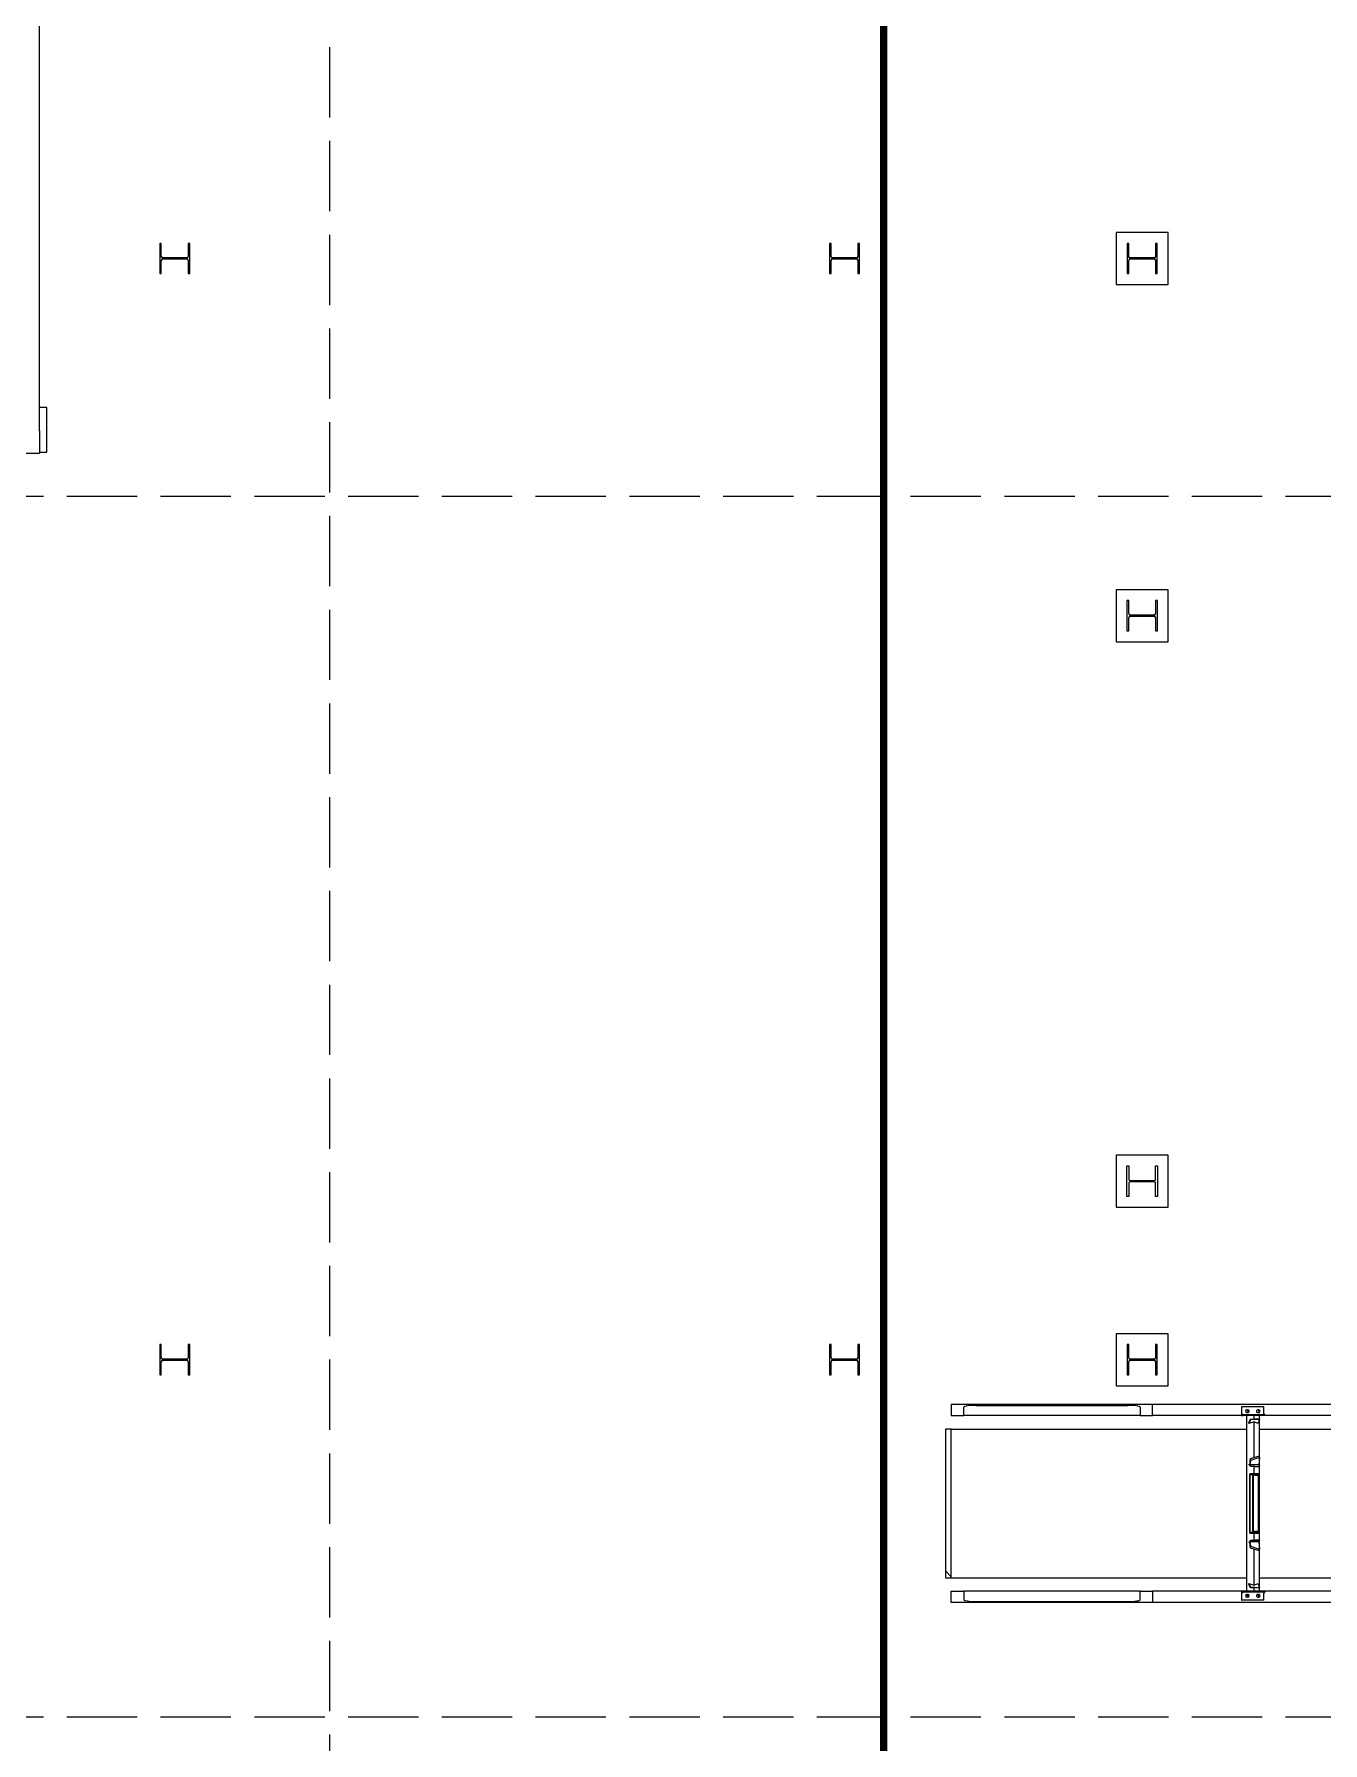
# Model space of a CAD drawing. Header units: millimetres. Extents: x 91119 to 792617, y 23924 to 150567.
# Drawn here: x 671117 to 679775, y 76863 to 88344 of the extents above; entities that cross this region are included whole.
import ezdxf

# ---------------------------------------------------------------- set-up
doc = ezdxf.new("R2010")
doc.units = ezdxf.units.MM
doc.header["$LTSCALE"] = 100
doc.linetypes.add('121217 IES and EMR$0$XKITLINE03', pattern=[6.299213, 4.724409, -1.574803])
doc.linetypes.add('DASHED', pattern=[19.05, 12.7, -6.35])
for name, color, linetype in [('121217 IES and EMR$0$grid', 8, 'Continuous'), ('121217 IES and EMR$0$Xref', 8, 'Continuous'), ('FA', 1, 'Continuous')]:
    doc.layers.add(name, color=color, linetype=linetype)

msp = doc.modelspace()

# ---------------------------------------------------------------- linework, layer by layer
at = {"layer": '121217 IES and EMR$0$grid', "linetype": '121217 IES and EMR$0$XKITLINE03'}
for p, q in [((673102, 144949), (673102, 30568)), ((768187, 85236), (614302, 85236)), ((768187, 77036), (614302, 77036))]:
    msp.add_line(p, q, dxfattribs=at)
at = {"layer": '121217 IES and EMR$0$Xref', "linetype": 'Continuous', "lineweight": 20}
for p, q in [((671152, 85678), (671152, 104609)), ((671960, 86938), (671960, 86735)), ((671971, 86938), (671960, 86938)), ((671971, 86850), (671971, 86938)), ((672152, 86938), (672152, 86850)), ((672163, 86938), (672152, 86938)), ((672163, 86735), (672163, 86938)), ((676460, 86938), (676460, 86735)), ((676471, 86938), (676460, 86938)), ((676471, 86850), (676471, 86938)), ((676652, 86938), (676652, 86850)), ((676663, 86938), (676652, 86938)), ((676663, 86735), (676663, 86938)), ((678386, 87011), (678386, 86661)), ((678736, 87011), (678386, 87011)), ((678460, 86938), (678460, 86735)), ((678471, 86938), (678460, 86938)), ((678471, 86850), (678471, 86938)), ((678652, 86938), (678652, 86850)), ((678663, 86938), (678652, 86938)), ((678663, 86735), (678663, 86938)), ((678736, 86661), (678736, 87011)), ((671971, 86735), (671971, 86823)), ((672142, 86840), (671981, 86840)), ((671981, 86833), (672142, 86833)), ((672152, 86823), (672152, 86735)), ((676471, 86735), (676471, 86823)), ((676642, 86840), (676481, 86840)), ((676481, 86833), (676642, 86833)), ((676652, 86823), (676652, 86735)), ((678471, 86735), (678471, 86823)), ((678642, 86840), (678481, 86840)), ((678481, 86833), (678642, 86833)), ((678652, 86823), (678652, 86735)), ((671960, 86735), (671971, 86735)), ((672152, 86735), (672163, 86735)), ((676460, 86735), (676471, 86735)), ((676652, 86735), (676663, 86735)), ((678460, 86735), (678471, 86735)), ((678652, 86735), (678663, 86735)), ((678386, 86661), (678736, 86661)), ((671202, 85836), (671152, 85836)), ((671202, 85536), (671202, 85836)), ((671152, 85678), (671152, 85528)), ((671152, 85536), (671202, 85536)), ((670352, 85528), (671152, 85528)), ((678386, 84611), (678386, 84261)), ((678736, 84611), (678386, 84611)), ((678471, 84539), (678458, 84539)), ((678458, 84539), (678458, 84334)), ((678471, 84451), (678471, 84539)), ((678665, 84539), (678652, 84539)), ((678652, 84539), (678652, 84451)), ((678665, 84334), (678665, 84539)), ((678736, 84261), (678736, 84611)), ((678471, 84334), (678471, 84422)), ((678642, 84440), (678481, 84440)), ((678481, 84432), (678642, 84432)), ((678652, 84422), (678652, 84334)), ((678458, 84334), (678471, 84334)), ((678652, 84334), (678665, 84334)), ((678386, 84261), (678736, 84261)), ((678386, 80811), (678386, 80461)), ((678736, 80811), (678386, 80811)), ((678458, 80534), (678458, 80739)), ((678458, 80739), (678471, 80739)), ((678471, 80739), (678471, 80651)), ((678652, 80651), (678652, 80739)), ((678652, 80739), (678665, 80739)), ((678665, 80739), (678665, 80534)), ((678736, 80461), (678736, 80811)), ((678471, 80622), (678471, 80534)), ((678481, 80640), (678642, 80640)), ((678642, 80632), (678481, 80632)), ((678652, 80534), (678652, 80622)), ((678471, 80534), (678458, 80534)), ((678665, 80534), (678652, 80534)), ((678386, 80461), (678736, 80461)), ((678386, 79611), (678386, 79261)), ((678736, 79611), (678386, 79611)), ((678736, 79261), (678736, 79611)), ((671960, 79538), (671960, 79335)), ((671971, 79538), (671960, 79538)), ((671971, 79450), (671971, 79538)), ((672152, 79538), (672152, 79450)), ((672163, 79538), (672152, 79538)), ((672163, 79335), (672163, 79538)), ((676460, 79538), (676460, 79335)), ((676471, 79538), (676460, 79538)), ((676471, 79450), (676471, 79538)), ((676652, 79538), (676652, 79450)), ((676663, 79538), (676652, 79538)), ((676663, 79335), (676663, 79538)), ((678460, 79538), (678460, 79335)), ((678471, 79538), (678460, 79538)), ((678471, 79450), (678471, 79538)), ((678652, 79538), (678652, 79450)), ((678663, 79538), (678652, 79538)), ((678663, 79335), (678663, 79538)), ((671960, 79335), (671971, 79335)), ((671971, 79335), (671971, 79423)), ((672142, 79440), (671981, 79440)), ((671981, 79433), (672142, 79433)), ((672152, 79423), (672152, 79335)), ((672152, 79335), (672163, 79335)), ((676460, 79335), (676471, 79335)), ((676471, 79335), (676471, 79423)), ((676642, 79440), (676481, 79440)), ((676481, 79433), (676642, 79433)), ((676652, 79423), (676652, 79335)), ((676652, 79335), (676663, 79335)), ((678460, 79335), (678471, 79335)), ((678471, 79335), (678471, 79423)), ((678642, 79440), (678481, 79440)), ((678481, 79433), (678642, 79433)), ((678652, 79423), (678652, 79335)), ((678652, 79335), (678663, 79335)), ((678386, 79261), (678736, 79261)), ((678632, 79136), (677279, 79136)), ((677279, 79136), (677279, 79061)), ((677364, 79061), (677364, 79118)), ((677445, 79130), (678466, 79130)), ((678548, 79118), (678548, 79061)), ((678632, 79061), (678632, 79136)), ((687710, 79136), (678632, 79136)), ((679230, 79121), (679230, 79061)), ((679231, 79121), (679230, 79121)), ((679379, 79121), (679231, 79121)), ((679231, 79075), (679231, 79121)), ((679379, 79075), (679379, 79121)), ((677279, 79061), (677364, 79061)), ((678548, 79061), (677364, 79061)), ((678548, 79061), (678632, 79061)), ((679230, 79061), (678632, 79061)), ((679230, 79061), (679239, 79061)), ((679239, 79067), (679232, 79067)), ((679387, 79067), (679239, 79067)), ((679239, 79061), (679239, 79067)), ((679309, 79061), (679239, 79061)), ((679264, 79100), (679271, 79100)), ((679271, 79082), (679264, 79082)), ((679265, 77881), (679265, 79061)), ((679268, 79092), (679267, 79092)), ((679267, 79091), (679268, 79091)), ((679279, 79014), (679289, 79038)), ((679289, 79032), (679279, 79009)), ((679313, 79020), (679279, 79009)), ((679279, 79009), (679279, 79014)), ((679289, 79038), (679349, 79041)), ((679289, 79032), (679289, 79038)), ((679349, 79036), (679289, 79032)), ((679313, 79061), (679309, 79061)), ((679313, 79039), (679313, 79061)), ((679317, 79061), (679313, 79061)), ((679313, 78780), (679313, 79020)), ((679339, 79009), (679313, 79020)), ((679387, 79061), (679317, 79061)), ((679345, 79100), (679338, 79100)), ((679338, 79082), (679345, 79082)), ((679349, 79036), (679339, 79009)), ((679342, 79092), (679341, 79092)), ((679341, 79091), (679342, 79091)), ((679349, 79041), (679349, 79061)), ((679349, 79036), (679349, 79041)), ((679349, 78791), (679349, 79035)), ((679387, 79061), (679387, 79067)), ((680416, 79061), (679387, 79061)), ((677279, 78971), (677239, 78971)), ((677239, 78971), (677239, 77971)), ((677279, 78971), (679265, 78971)), ((677279, 77971), (677279, 78971)), ((679349, 78971), (680452, 78971)), ((679286, 78728), (679289, 78772)), ((679289, 78772), (679349, 78791)), ((679349, 78779), (679289, 78760)), ((679289, 78760), (679289, 78772)), ((679349, 78779), (679346, 78731)), ((679349, 78779), (679349, 78791)), ((679349, 78721), (679349, 78777)), ((679280, 78729), (679280, 78734)), ((679280, 78734), (679285, 78734)), ((679285, 78729), (679280, 78729)), ((679284, 78671), (679284, 78271)), ((679289, 78671), (679284, 78671)), ((679284, 78666), (679289, 78666)), ((679284, 78276), (679284, 78666)), ((679286, 78734), (679285, 78734)), ((679285, 78734), (679285, 78729)), ((679286, 78729), (679285, 78729)), ((679289, 78760), (679286, 78731)), ((679346, 78731), (679286, 78731)), ((679286, 78731), (679289, 78724)), ((679289, 78719), (679286, 78728)), ((679289, 78719), (679289, 78724)), ((679289, 78724), (679349, 78720)), ((679349, 78715), (679289, 78719)), ((679349, 78671), (679289, 78671)), ((679289, 78666), (679289, 78671)), ((679289, 78666), (679349, 78666)), ((679306, 78284), (679306, 78658)), ((679310, 78284), (679310, 78658)), ((679313, 78671), (679313, 78717)), ((679316, 78661), (679336, 78661)), ((679316, 78660), (679336, 78660)), ((679341, 78658), (679341, 78284)), ((679344, 78660), (679344, 78666)), ((679346, 78731), (679349, 78720)), ((679346, 78658), (679346, 78284)), ((679349, 78715), (679349, 78720)), ((679349, 78671), (679349, 78715)), ((679349, 78666), (679349, 78671)), ((679349, 78276), (679349, 78666)), ((679280, 78214), (679285, 78214)), ((679280, 78209), (679280, 78214)), ((679285, 78209), (679280, 78209)), ((679289, 78276), (679284, 78276)), ((679284, 78271), (679289, 78271)), ((679286, 78214), (679285, 78214)), ((679285, 78214), (679285, 78209)), ((679286, 78209), (679285, 78209)), ((679286, 78214), (679289, 78224)), ((679289, 78218), (679286, 78212)), ((679289, 78171), (679286, 78214)), ((679346, 78212), (679286, 78212)), ((679286, 78212), (679289, 78183)), ((679349, 78276), (679289, 78276)), ((679289, 78271), (679289, 78276)), ((679289, 78271), (679349, 78271)), ((679289, 78224), (679349, 78228)), ((679289, 78218), (679289, 78224)), ((679349, 78223), (679289, 78218)), ((679313, 78226), (679313, 78271)), ((679336, 78283), (679316, 78283)), ((679336, 78281), (679316, 78281)), ((679344, 78276), (679344, 78282)), ((679349, 78223), (679346, 78212)), ((679346, 78212), (679349, 78163)), ((679349, 78271), (679349, 78276)), ((679349, 78228), (679349, 78271)), ((679349, 78223), (679349, 78228)), ((679349, 78166), (679349, 78222)), ((679289, 78183), (679349, 78163)), ((679289, 78171), (679289, 78183)), ((679349, 78152), (679289, 78171)), ((679313, 77923), (679313, 78163)), ((679349, 78152), (679349, 78163)), ((679349, 77907), (679349, 78152)), ((677239, 77971), (677279, 77971)), ((677279, 77971), (679265, 77971)), ((679349, 77971), (680452, 77971)), ((677279, 77806), (677279, 77881)), ((677279, 77881), (677364, 77881)), ((678548, 77881), (677364, 77881)), ((677364, 77881), (677364, 77824)), ((678548, 77824), (678548, 77881)), ((678548, 77881), (678632, 77881)), ((679230, 77881), (678632, 77881)), ((678632, 77881), (678632, 77806)), ((679230, 77881), (679230, 77821)), ((679239, 77881), (679230, 77881)), ((679231, 77821), (679231, 77867)), ((679232, 77875), (679239, 77875)), ((679309, 77881), (679239, 77881)), ((679239, 77875), (679239, 77881)), ((679387, 77875), (679239, 77875)), ((679264, 77860), (679271, 77860)), ((679271, 77842), (679264, 77842)), ((679268, 77852), (679267, 77852)), ((679267, 77851), (679268, 77851)), ((679279, 77929), (679279, 77934)), ((679279, 77934), (679313, 77923)), ((679279, 77934), (679289, 77910)), ((679289, 77905), (679279, 77929)), ((679289, 77910), (679349, 77907)), ((679289, 77905), (679289, 77910)), ((679349, 77902), (679289, 77905)), ((679309, 77881), (679313, 77881)), ((679313, 77923), (679339, 77934)), ((679313, 77881), (679313, 77904)), ((679313, 77881), (679317, 77881)), ((679387, 77881), (679317, 77881)), ((679345, 77860), (679338, 77860)), ((679338, 77842), (679345, 77842)), ((679339, 77934), (679349, 77907)), ((679342, 77852), (679341, 77852)), ((679341, 77851), (679342, 77851)), ((679349, 77902), (679349, 77907)), ((679349, 77881), (679349, 77902)), ((679379, 77821), (679379, 77867)), ((680416, 77881), (679387, 77881)), ((679387, 77875), (679387, 77881)), ((678632, 77806), (677279, 77806)), ((677445, 77812), (678466, 77812)), ((687710, 77806), (678632, 77806)), ((679230, 77821), (679231, 77821)), ((679379, 77821), (679231, 77821))]:
    msp.add_line(p, q, dxfattribs=at)
at = {"layer": '121217 IES and EMR$0$Xref', "linetype": 'Continuous', "lineweight": 0}
for p, q in [((678471, 86849), (678460, 86838)), ((676663, 79385), (676652, 79374)), ((677829, 79136), (677823, 79130)), ((677239, 78019), (677279, 77979)), ((677919, 77812), (677913, 77806))]:
    msp.add_line(p, q, dxfattribs=at)
at = {"layer": '121217 IES and EMR$0$Xref', "linetype": 'Continuous', "lineweight": 20}
for centre, start, end in [((671981, 86850), 180, 270), ((671981, 86823), 90, 180), ((672142, 86850), 270, 0), ((672142, 86823), 0, 90), ((676481, 86850), 180, 270), ((676481, 86823), 90, 180), ((676642, 86850), 270, 0), ((676642, 86823), 0, 90), ((678481, 86850), 180, 270), ((678481, 86823), 90, 180), ((678642, 86850), 270, 0), ((678642, 86823), 0, 90), ((678481, 84451), 180, 270), ((678481, 84422), 90, 180), ((678642, 84451), 270, 0), ((678642, 84422), 0, 90), ((678481, 80651), 180, 270), ((678481, 80622), 90, 180), ((678642, 80651), 270, 0), ((678642, 80622), 0, 90), ((671981, 79450), 180, 270), ((672142, 79450), 270, 0), ((676481, 79450), 180, 270), ((676642, 79450), 270, 0), ((678481, 79450), 180, 270), ((678642, 79450), 270, 0), ((671981, 79423), 90, 180), ((672142, 79423), 0, 90), ((676481, 79423), 90, 180), ((676642, 79423), 0, 90), ((678481, 79423), 90, 180), ((678642, 79423), 0, 90)]:
    msp.add_arc(centre, 10.2, start, end, dxfattribs=at)
for centre, major_axis, ratio, start_param, end_param in [((677445, 79118), (-81.2, 0), 0.147809, 4.712389, 6.283185), ((678466, 79118), (-81.2, 0), 0.147809, 3.141593, 4.712389), ((679232, 79075), (0, -8), 0.147809, 4.712389, 6.283185), ((679264, 79091), (0, -9), 0.989016, 3.141593, 6.283185), ((679267, 79091), (0, -0.5), 0.989016, 3.141593, 6.283185), ((679270, 79091), (0, -9), 0.989016, 0, 3.141593), ((679271, 79091), (0, 9), 0.989016, 3.141593, 6.283185), ((679338, 79091), (0, 9), 0.989016, 0, 3.141593), ((679341, 79091), (0, -0.5), 0.989016, 3.141593, 6.283185), ((679344, 79091), (0, 9), 0.989016, 3.141593, 6.283185), ((679345, 79091), (0, -9), 0.989016, 0, 3.141593), ((679380, 79075), (0, -8), 0.147809, 4.712389, 6.283185), ((679232, 77867), (0, -8), 0.147809, 3.141593, 4.712389), ((679264, 77851), (0, -9), 0.989016, 3.141593, 6.283185), ((679267, 77851), (0, -0.5), 0.989016, 3.141593, 6.283185), ((679270, 77851), (0, -9), 0.989016, 0, 3.141593), ((679271, 77851), (0, 9), 0.989016, 3.141593, 6.283185), ((679338, 77851), (0, 9), 0.989016, 0, 3.141593), ((679341, 77851), (0, -0.5), 0.989016, 3.141593, 6.283185), ((679344, 77851), (0, 9), 0.989016, 3.141593, 6.283185), ((679345, 77851), (0, -9), 0.989016, 0, 3.141593), ((679380, 77867), (0, -8), 0.147809, 3.141593, 4.712389), ((677445, 77824), (-81.2, 0), 0.147809, 0, 1.570796), ((678466, 77824), (-81.2, 0), 0.147809, 1.570796, 3.141593)]:
    msp.add_ellipse(centre, major_axis=major_axis, ratio=ratio, start_param=start_param, end_param=end_param, dxfattribs=at)
for centre in [(679268, 79091), (679342, 79091), (679268, 77851), (679342, 77851)]:
    msp.add_ellipse(centre, major_axis=(0, -0.5), ratio=0.989016, dxfattribs=at)
for points, knots in [([(679316, 78661), (679315, 78661), (679314, 78661), (679312, 78661), (679311, 78661), (679310, 78661), (679310, 78661), (679309, 78661), (679308, 78660), (679308, 78660), (679307, 78660), (679307, 78660), (679307, 78660), (679307, 78659), (679306, 78659), (679306, 78659), (679306, 78659), (679306, 78659), (679306, 78659), (679306, 78658)], [0, 0, 0, 0, 0.25, 0.25, 0.5, 0.5, 0.625, 0.625, 0.75, 0.75, 0.8125, 0.8125, 0.875, 0.875, 0.90625, 0.90625, 0.9375, 0.9375, 1, 1, 1, 1]), ([(679316, 78660), (679316, 78660), (679315, 78660), (679314, 78660), (679313, 78660), (679313, 78660), (679312, 78660), (679312, 78659), (679312, 78659), (679311, 78659), (679311, 78659), (679311, 78659), (679310, 78659), (679310, 78659), (679310, 78659), (679310, 78659), (679310, 78658), (679310, 78658)], [0, 0, 0, 0, 0.25, 0.25, 0.5, 0.5, 0.625, 0.625, 0.75, 0.75, 0.875, 0.875, 0.9375, 0.9375, 0.96875, 0.96875, 1, 1, 1, 1]), ([(679346, 78658), (679346, 78659), (679346, 78659), (679345, 78659), (679345, 78659), (679345, 78659), (679345, 78659), (679345, 78660), (679345, 78660), (679344, 78660), (679344, 78660), (679343, 78660), (679343, 78661), (679342, 78661), (679342, 78661), (679340, 78661), (679339, 78661), (679338, 78661), (679337, 78661), (679336, 78661)], [0, 0, 0, 0, 0.0625, 0.0625, 0.09375, 0.09375, 0.125, 0.125, 0.1875, 0.1875, 0.25, 0.25, 0.375, 0.375, 0.5, 0.5, 0.75, 0.75, 1, 1, 1, 1]), ([(679341, 78658), (679341, 78658), (679341, 78659), (679341, 78659), (679341, 78659), (679341, 78659), (679341, 78659), (679341, 78659), (679341, 78659), (679340, 78659), (679340, 78659), (679339, 78660), (679339, 78660), (679338, 78660), (679338, 78660), (679337, 78660), (679336, 78660), (679336, 78660)], [0, 0, 0, 0, 0.03125, 0.03125, 0.0625, 0.0625, 0.125, 0.125, 0.25, 0.25, 0.375, 0.375, 0.5, 0.5, 0.75, 0.75, 1, 1, 1, 1]), ([(679306, 78284), (679306, 78284), (679306, 78284), (679306, 78284), (679306, 78284), (679306, 78283), (679307, 78283), (679307, 78283), (679307, 78283), (679307, 78283), (679308, 78283), (679308, 78282), (679309, 78282), (679310, 78282), (679310, 78282), (679311, 78282), (679312, 78282), (679314, 78281), (679315, 78281), (679316, 78281)], [0, 0, 0, 0, 0.0625, 0.0625, 0.09375, 0.09375, 0.125, 0.125, 0.1875, 0.1875, 0.25, 0.25, 0.375, 0.375, 0.5, 0.5, 0.75, 0.75, 1, 1, 1, 1]), ([(679310, 78284), (679310, 78284), (679310, 78284), (679310, 78284), (679310, 78284), (679310, 78284), (679311, 78284), (679311, 78284), (679311, 78284), (679312, 78283), (679312, 78283), (679312, 78283), (679313, 78283), (679313, 78283), (679314, 78283), (679315, 78283), (679316, 78283), (679316, 78283)], [0, 0, 0, 0, 0.03125, 0.03125, 0.0625, 0.0625, 0.125, 0.125, 0.25, 0.25, 0.375, 0.375, 0.5, 0.5, 0.75, 0.75, 1, 1, 1, 1]), ([(679336, 78283), (679336, 78283), (679337, 78283), (679338, 78283), (679338, 78283), (679339, 78283), (679339, 78283), (679340, 78283), (679340, 78283), (679341, 78284), (679341, 78284), (679341, 78284), (679341, 78284), (679341, 78284), (679341, 78284), (679341, 78284), (679341, 78284), (679341, 78284)], [0, 0, 0, 0, 0.25, 0.25, 0.5, 0.5, 0.625, 0.625, 0.75, 0.75, 0.875, 0.875, 0.9375, 0.9375, 0.96875, 0.96875, 1, 1, 1, 1]), ([(679336, 78281), (679337, 78281), (679338, 78281), (679339, 78282), (679340, 78282), (679342, 78282), (679342, 78282), (679343, 78282), (679343, 78282), (679344, 78283), (679344, 78283), (679345, 78283), (679345, 78283), (679345, 78283), (679345, 78283), (679345, 78284), (679345, 78284), (679346, 78284), (679346, 78284), (679346, 78284)], [0, 0, 0, 0, 0.25, 0.25, 0.5, 0.5, 0.625, 0.625, 0.75, 0.75, 0.8125, 0.8125, 0.875, 0.875, 0.90625, 0.90625, 0.9375, 0.9375, 1, 1, 1, 1])]:
    msp.add_open_spline(points, degree=3, knots=knots, dxfattribs=at)
at = {"layer": 'FA', "linetype": 'DASHED', "ltscale": 0.5, "const_width": 50}
msp.add_lwpolyline([(670412, 142013), (670412, 141584, 0.414214), (670612, 141384), (676625, 141384, -0.414214), (676825, 141184), (676825, 36437)], format="xyb", dxfattribs=at)

doc.saveas('drawing.dxf')
